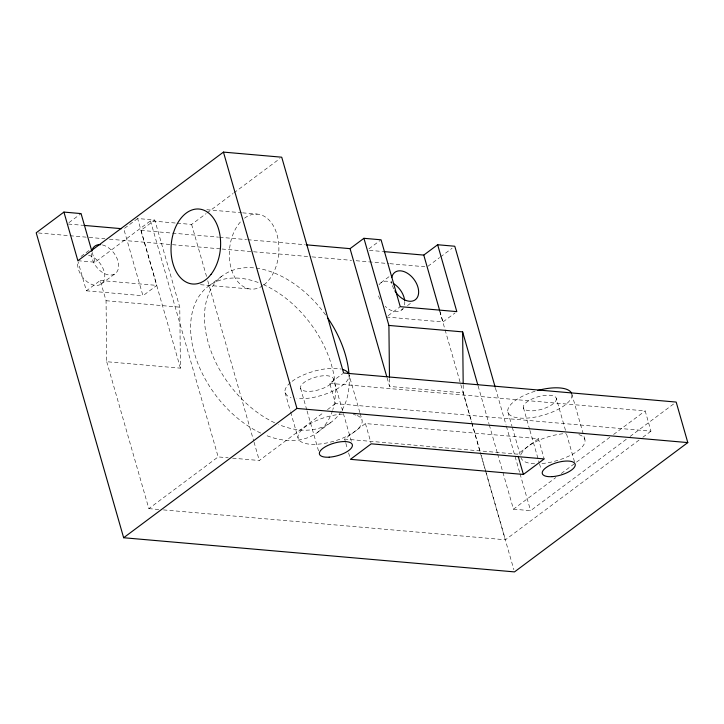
<?xml version="1.0" encoding="UTF-8"?>
<svg xmlns="http://www.w3.org/2000/svg" width="724" height="724" viewBox="0 0 724 724"><rect width="100%" height="100%" fill="white"/><g stroke="black" fill="none" stroke-linecap="round" stroke-linejoin="round"><path stroke-width="0.54" stroke-dasharray="3.62 2.71" d="M68.943 222.639L81.07 213.589M81.016 256.459L89.676 249.997M137.641 218.53L123.777 228.875L142.954 295.745L156.818 285.401L137.641 218.53L154.782 220.033L179.769 307.166L180.43 368.163L106.718 361.719L106.057 300.722L100.247 280.459L86.382 290.804L78.029 261.681M77.875 260.721L95.016 262.224L150.474 220.847L176.05 223.083M180.43 368.163L140.918 230.377L154.782 220.033M101.414 283.908L115.279 273.563M177.163 223.173L191.616 224.44L206.032 213.68M206.937 213.01L233.065 193.507M233.97 192.837L279.926 158.547M208.593 286.089L222.458 275.744M368.932 248.857L380.2 240.449M381.014 282.677L389.675 276.206M427.947 266.269L439.577 257.59M440.473 256.92L452.102 248.251M388.109 315.718L400.245 306.668M401.413 310.116L403.15 308.831M407.476 305.591L411.811 302.361M106.718 361.719L148.845 508.628L218.159 456.907L228.169 457.785M329.746 383.349L645.174 410.906L650.985 431.169L335.556 403.612L329.746 383.349L342.742 373.647M386.381 317.012L442.952 321.963L455.079 312.904M232.621 458.174L259.301 460.5L323.899 412.309M327.483 409.63L335.556 403.612M317.42 432.463L331.275 422.119M345.556 442.274L344.642 439.07L365.439 423.558L538.366 438.663L544.176 458.926M538.366 438.663L517.569 454.183L344.642 439.07M502.927 472.419L513.461 509.18L555.86 477.541M561.272 473.505L609.988 437.16M613.599 434.463L645.174 410.906M513.461 509.18L530.611 510.673L626.45 439.169M630.07 436.472L674.37 403.413M163.461 509.904L505.406 539.787L639.229 439.939M642.849 437.242L650.985 431.169M206.802 209.716L241.544 212.747M242.667 212.847L257.237 214.123M68.318 224.033L82.735 225.291M140.918 230.377L218.503 237.155M219.625 237.255L246.613 239.608M247.744 239.707L305.085 244.721M369.421 250.341L382.734 251.509M38.453 232.974L88.011 237.309M89.142 237.409L104.908 238.784M109.415 239.173L220.929 248.92M222.051 249.02L252.468 251.681M253.59 251.771L311.039 256.794M312.162 256.893L351.583 260.341M356.09 260.731L388.761 263.59M389.883 263.681L424.798 266.74M200.53 284.686L250.966 289.093M100.247 280.459L156.818 285.401M86.382 290.804L142.954 295.745M106.057 300.722L179.769 307.166M387.087 377.756L389.575 386.435L463.288 392.879L480.012 451.215M148.845 508.628L158.963 509.515M290.387 382.679A33.195 12.652 -16 0 0 285.084 392.643L287.039 395.494A33.195 12.652 -16 0 0 291.048 397.521M571.779 393.901L584.856 439.495M556.304 398.318A17.104 6.516 -16 0 1 533.145 410.798A17.104 6.516 -16 0 1 530.131 399.919A17.104 6.516 -16 0 1 556.304 398.318L566.213 432.871M566.521 433.947L574.874 463.098M523.416 407.702L529.606 429.296M529.914 430.373L539.199 462.763M539.516 463.84L541.063 469.243M507.931 412.119L511.986 426.237M512.293 427.314L520.384 455.541M495.488 388.218L506.058 425.06M506.366 426.146L519.732 472.745M520.04 473.831L530.611 510.673M478.121 385.937L488.971 423.775M489.279 424.852L497.343 452.962M497.65 454.048L502.61 471.342M439.857 311.175L442.952 321.963M481.252 455.532L485.894 471.731M486.202 472.817L505.406 539.787M439.812 311.429L444.789 328.796M445.106 329.882L471.55 422.128M471.867 423.214L479.958 451.432M480.265 452.509L513.877 569.725M365.439 423.558L370.941 442.753M359.819 412.427L348.932 374.435A33.195 12.652 -16 0 1 332.343 391.322A33.195 12.652 -16 0 1 296.822 398.598M360.136 413.513L362 420.02M333.447 378.851A17.104 6.516 -16 0 1 310.288 391.322A17.104 6.516 -16 0 1 307.275 380.444A17.104 6.516 -16 0 1 333.447 378.851L352.018 443.622M345.864 443.341L347.393 448.672M348.615 452.934L350.452 459.333M300.56 388.227L306.75 409.82M307.057 410.906L318.822 451.93M285.084 392.643L290.369 411.105M290.686 412.191L298.152 438.237M191.616 224.44L206.521 276.414M207.761 280.749L253.717 441.016M254.024 442.093L259.301 460.5M150.474 220.847L218.159 456.907M92.229 252.495L95.016 262.224M463.197 384.969L463.288 392.879M389.485 378.534L389.575 386.435M244.513 218.177A37.621 24.679 -85 0 1 276.975 234.54A37.621 24.679 -85 0 1 263.69 285.039M262.839 285.654A37.621 24.679 -85 0 1 231.608 269.916A37.621 24.679 -85 0 1 242.015 220.295M357.213 415.567A33.195 12.652 -16 0 1 336.823 440.292A33.195 12.652 -16 0 1 298.288 434.997A33.195 12.652 -16 0 1 345.267 413.929M353.348 414.481A33.195 12.652 -16 0 1 356.036 415.151M292.043 381.358A33.195 12.652 -16 0 1 341.221 369.086M578.892 434.617A33.195 12.652 -16 0 1 577.897 450.79A33.195 12.652 -16 0 1 539.896 463.722M534.665 463.785A33.195 12.652 -16 0 1 521.009 457.713M521.226 454.247A33.195 12.652 -16 0 1 565.969 433.495M571.933 394.716A33.195 12.652 -16 0 1 541.842 415.585A33.195 12.652 -16 0 1 507.868 411.856A33.195 12.652 -16 0 1 536.484 390.824M332.506 410.662A91.197 59.413 53.3 0 1 264.731 434.853M260.74 433.088A91.197 59.413 53.3 0 1 190.611 328.85A91.197 59.413 53.3 0 1 258.296 282.541M263.264 284.55A91.197 59.413 53.3 0 1 332.85 409.549M88.572 255.264A17.104 11.141 53.3 0 1 104.763 275.201A17.104 11.141 53.3 0 1 90.319 283.79A17.104 11.141 53.3 0 1 77.902 261.608M403.386 307.935A17.104 11.141 53.3 0 1 385.204 306.352M379.919 299.247A17.104 11.141 53.3 0 1 377.901 293.301M379.041 284.858A17.104 11.141 53.3 0 1 392.109 282.785M404.761 301.419A17.104 11.141 53.3 0 1 404.526 304.967M341.185 411.458A91.197 59.413 53.3 0 1 278.595 424.508M274.604 422.744A91.197 59.413 53.3 0 1 209.851 291.265A91.197 59.413 53.3 0 1 325.963 315.42M349.113 375.702A91.197 59.413 53.3 0 1 341.791 410.481M102.437 244.92A17.104 11.141 53.3 0 1 118.627 264.857A17.104 11.141 53.3 0 1 104.184 273.446A17.104 11.141 53.3 0 1 91.767 251.264M393.784 288.903A17.104 11.141 53.3 0 1 392.218 284.93M391.965 283.944A17.104 11.141 53.3 0 1 391.53 281.039"/><path stroke-width="1.09" d="M63.929 212.087L36.2 232.784L123.65 537.742L514.502 571.897L687.8 442.59L676.18 402.064L343.61 373.005L281.727 157.198L223.445 152.103L77.875 260.721L63.929 212.087L81.07 213.589L91.604 250.332M306.207 244.821L350.063 248.649L363.928 238.305L381.068 239.807L400.245 306.668L456.817 311.619L437.64 244.748L423.775 255.092L383.847 251.599M123.65 537.742L296.949 408.436L687.8 442.59M523.389 474.446L544.176 458.926L371.249 443.821L350.452 459.333L523.389 474.446L518.185 456.319M437.64 244.748L454.781 246.241L495.18 387.132M83.848 225.39L121.56 228.684M363.928 238.305L388.906 325.438L462.627 331.882L477.813 384.851M423.775 255.092L439.549 310.098M350.063 248.649L386.77 376.67M223.445 152.103L296.949 408.436M462.627 331.882L463.188 383.847M388.906 325.438L389.476 377.403M342.959 369.557A33.195 12.652 -16 0 1 348.642 373.656M537.525 390.535A33.195 12.652 -16 0 1 571.498 393.132M393.865 283.799A17.104 11.141 53.3 0 1 404.671 300.469M327.909 318.198A91.197 59.413 53.3 0 1 348.959 373.593M91.767 251.264A17.104 11.141 53.3 0 1 100.717 244.64M391.765 277.482A17.104 11.141 53.3 0 1 410.553 275.609A17.104 11.141 53.3 0 1 416.019 299.148A17.104 11.141 53.3 0 1 394.87 290.831M211.001 274.396A37.621 24.679 -85 0 0 205.218 210.802A37.621 24.679 -85 0 0 171.244 254.35A37.621 24.679 -85 0 0 211.001 274.396M552.023 476.654A17.104 6.516 -16 0 0 575.191 464.174A17.104 6.516 -16 0 0 549.018 465.776A17.104 6.516 -16 0 0 552.023 476.654M329.176 457.179A17.104 6.516 -16 0 0 352.335 444.699A17.104 6.516 -16 0 0 326.162 446.301A17.104 6.516 -16 0 0 329.176 457.179"/></g></svg>
